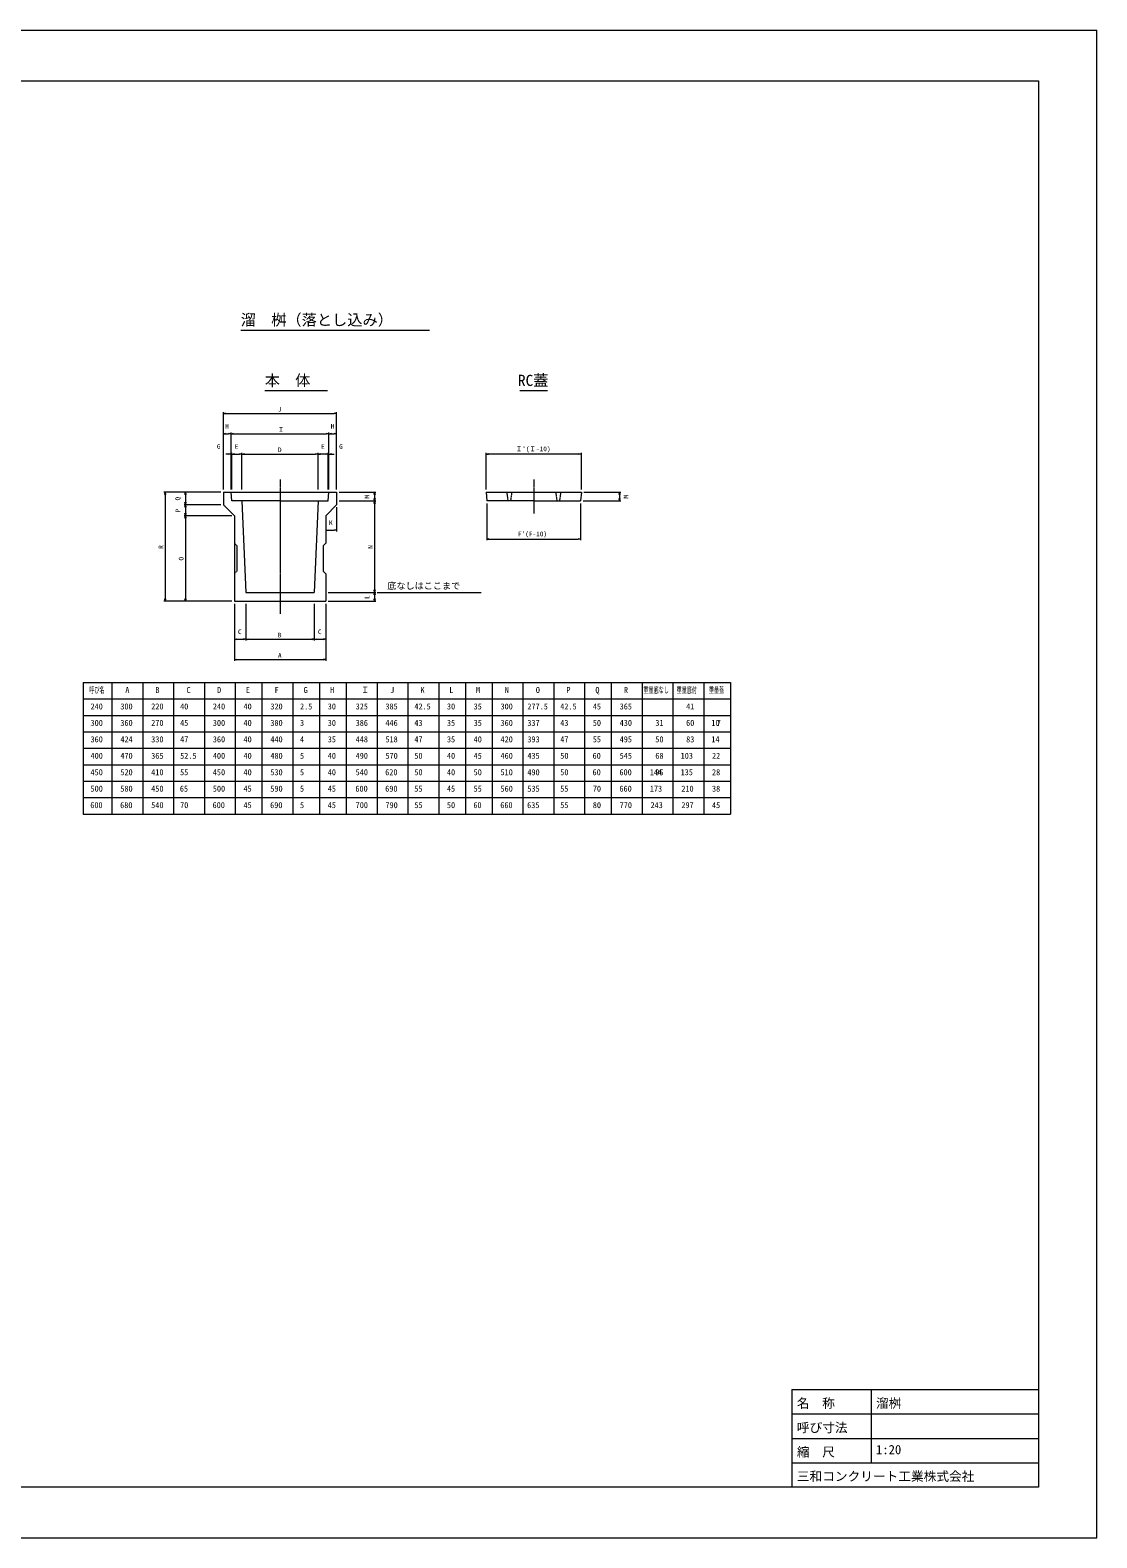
# Model space of a CAD drawing. Units: millimetres on the paper. Extents: x 0 to 841, y 0 to 594.
# Drawn here: x 420 to 841, y 0 to 594 of the extents above; entities that cross this region are included whole.
import ezdxf
from ezdxf.enums import TextEntityAlignment as Align

# ---------------------------------------------------------------- set-up
doc = ezdxf.new("R2010")
doc.units = ezdxf.units.MM
doc.linetypes.add('USER1', pattern=[1.125, 0.75, -0.125, 0.125, -0.125])
doc.linetypes.add('USER2', pattern=[0.375, 0.25, -0.125])
for name, color, linetype, lineweight in [('D-MTR-FRAM（材料表図枠）', 2, 'Continuous', 18), ('D-STR-DIM（寸法）', 7, 'Continuous', 18), ('D-STR-HTXT（旗揚げ）', 7, 'Continuous', 18), ('D-STR-STR1（構造物）', 7, 'Continuous', 18), ('D-STR-STRn（構造物）', 7, 'USER1', 18), ('D-STR（構造物外形線）', 1, 'Continuous', 18), ('D-TTL(外枠）', 2, 'Continuous', 18), ('DEFPOINTS_2', 8, 'Continuous', 18)]:
    doc.layers.add(name, color=color, linetype=linetype, lineweight=lineweight)
doc.layers.add('D-MTR-TXT(文字列）', color=7, linetype='Continuous')
doc.layers.add('D-TTL-TXT（文字）', color=7, linetype='Continuous')
doc.styles.add('ＭＳ ゴシック', font='')
doc.styles.get('ＭＳ ゴシック').set_extended_font_data('MS Gothic')

msp = doc.modelspace()

# ---------------------------------------------------------------- linework, layer by layer
at = {"layer": 'D-MTR-FRAM（材料表図枠）'}
for p, q in [((441.425, 337.002), (696.575, 337.002)), ((441.425, 337.002), (441.425, 285.162)), ((452.765, 337.002), (452.765, 285.162)), ((464.915, 337.002), (464.915, 285.162)), ((477.065, 337.002), (477.065, 285.162)), ((489.215, 337.002), (489.215, 285.162)), ((501.365, 337.002), (501.365, 285.162)), ((511.895, 337.002), (511.895, 285.162)), ((524.045, 337.002), (524.045, 285.162)), ((534.575, 337.002), (534.575, 285.162)), ((545.105, 337.002), (545.105, 285.162)), ((557.255, 337.002), (557.255, 285.162)), ((569.405, 337.002), (569.405, 285.162)), ((581.555, 337.002), (581.555, 285.162)), ((592.085, 337.002), (592.085, 285.162)), ((602.615, 337.002), (602.615, 285.162)), ((614.765, 337.002), (614.765, 285.162)), ((626.915, 337.002), (626.915, 285.162)), ((639.065, 337.002), (639.065, 285.162)), ((649.595, 337.002), (649.595, 285.162)), ((661.745, 337.002), (661.745, 285.162)), ((673.895, 337.002), (673.895, 285.162)), ((686.045, 337.002), (686.045, 285.162)), ((696.575, 337.002), (696.575, 285.162)), ((441.425, 330.522), (696.575, 330.522)), ((441.425, 330.522), (696.575, 330.522)), ((441.425, 324.042), (696.575, 324.042)), ((441.425, 317.562), (696.575, 317.562)), ((441.425, 311.082), (696.575, 311.082)), ((441.425, 304.602), (696.575, 304.602)), ((441.425, 298.122), (696.575, 298.122)), ((441.425, 291.642), (696.575, 291.642)), ((441.425, 285.162), (696.575, 285.162))]:
    msp.add_line(p, q, dxfattribs=at)
at = {"layer": 'D-STR-DIM（寸法）'}
for p, q in [((496.7, 413.002), (496.7, 443.502)), ((496.7, 443.002), (497.7, 443.169)), ((497.7, 442.836), (496.7, 443.002)), ((496.7, 443.002), (497.7, 443.002)), ((497.7, 443.002), (540.3, 443.002)), ((540.3, 443.169), (541.3, 443.002)), ((541.3, 443.002), (540.3, 442.836)), ((541.3, 443.002), (540.3, 443.002)), ((541.3, 413.002), (541.3, 443.502)), ((496.7, 413.002), (496.7, 435.502)), ((496.7, 435.002), (497.7, 435.169)), ((497.7, 434.836), (496.7, 435.002)), ((496.7, 435.002), (497.7, 435.002)), ((497.7, 435.002), (498.7, 435.002)), ((498.7, 435.169), (499.7, 435.002)), ((499.7, 435.002), (498.7, 434.836)), ((499.7, 435.002), (498.7, 435.002)), ((499.7, 413.002), (499.7, 435.502)), ((499.7, 413.002), (499.7, 435.502)), ((499.7, 435.002), (500.7, 435.169)), ((500.7, 434.836), (499.7, 435.002)), ((499.7, 435.002), (500.7, 435.002)), ((500.7, 435.002), (537.3, 435.002)), ((537.3, 435.169), (538.3, 435.002)), ((538.3, 435.002), (537.3, 434.836)), ((538.3, 435.002), (537.3, 435.002)), ((538.3, 413.002), (538.3, 435.502)), ((538.3, 413.002), (538.3, 435.502)), ((538.3, 435.002), (539.3, 435.169)), ((539.3, 434.836), (538.3, 435.002)), ((538.3, 435.002), (539.3, 435.002)), ((539.3, 435.002), (540.3, 435.002)), ((540.3, 435.169), (541.3, 435.002)), ((541.3, 435.002), (540.3, 434.836)), ((541.3, 435.002), (540.3, 435.002)), ((541.3, 413.002), (541.3, 435.502)), ((498.7, 427.002), (497.7, 427.002)), ((498.7, 427.169), (499.7, 427.002)), ((499.7, 427.002), (498.7, 426.836)), ((499.7, 427.002), (498.7, 427.002)), ((499.7, 413.002), (499.7, 427.502)), ((500, 413.002), (500, 427.502)), ((500, 413.002), (500, 427.502)), ((500, 427.002), (501, 427.169)), ((500, 427.002), (501, 427.169)), ((501, 426.836), (500, 427.002)), ((500, 427.002), (501, 427.002)), ((501, 426.836), (500, 427.002)), ((500, 427.002), (501, 427.002)), ((501, 427.002), (503, 427.002)), ((501, 427.002), (502, 427.002)), ((503, 427.169), (504, 427.002)), ((504, 427.002), (503, 426.836)), ((504, 427.002), (503, 427.002)), ((504, 413.002), (504, 427.502)), ((504, 413.002), (504, 427.502)), ((504, 427.002), (505, 427.169)), ((505, 426.836), (504, 427.002)), ((504, 427.002), (505, 427.002)), ((505, 427.002), (533, 427.002)), ((533, 427.169), (534, 427.002)), ((534, 427.002), (533, 426.836)), ((534, 427.002), (533, 427.002)), ((534, 413.002), (534, 427.502)), ((534, 413.002), (534, 427.502)), ((534, 427.002), (535, 427.169)), ((535, 426.836), (534, 427.002)), ((534, 427.002), (535, 427.002)), ((537, 427.002), (535, 427.002)), ((537, 427.002), (536, 427.002)), ((537, 427.169), (538, 427.002)), ((537, 427.169), (538, 427.002)), ((538, 427.002), (537, 426.836)), ((538, 427.002), (537, 427.002)), ((538, 427.002), (537, 426.836)), ((538, 427.002), (537, 427.002)), ((538, 413.002), (538, 427.502)), ((538, 413.002), (538, 427.502)), ((538.3, 413.002), (538.3, 427.502)), ((538.3, 427.002), (539.3, 427.169)), ((539.3, 426.836), (538.3, 427.002)), ((538.3, 427.002), (539.3, 427.002)), ((539.3, 427.002), (540.3, 427.002)), ((600.2, 413.002), (600.2, 427.502)), ((600.2, 427.002), (601.2, 427.169)), ((601.2, 426.836), (600.2, 427.002)), ((600.2, 427.002), (601.2, 427.002)), ((636.8, 427.002), (601.2, 427.002)), ((636.8, 427.169), (637.8, 427.002)), ((637.8, 427.002), (636.8, 426.836)), ((637.8, 427.002), (636.8, 427.002)), ((637.8, 413.002), (637.8, 427.502)), ((495.7, 412.002), (473.2, 412.002)), ((473.533, 411.002), (473.7, 412.002)), ((473.7, 412.002), (473.867, 411.002)), ((473.7, 412.002), (473.7, 411.002)), ((473.7, 411.002), (473.7, 370.002)), ((495.7, 412.002), (481.2, 412.002)), ((481.533, 411.002), (481.7, 412.002)), ((481.7, 412.002), (481.867, 411.002)), ((481.7, 412.002), (481.7, 411.002)), ((481.7, 411.002), (481.7, 408.002)), ((542.3, 412.002), (556.8, 412.002)), ((556.133, 411.002), (556.3, 412.002)), ((556.3, 412.002), (556.467, 411.002)), ((556.3, 412.002), (556.3, 411.002)), ((556.3, 411.002), (556.3, 409.502)), ((638.8, 412.002), (653.3, 412.002)), ((652.633, 411.002), (652.8, 412.002)), ((652.8, 412.002), (652.967, 411.002)), ((652.8, 412.002), (652.8, 411.002)), ((652.8, 411.002), (652.8, 409.502)), ((495.7, 407.002), (481.2, 407.002)), ((495.7, 407.002), (481.2, 407.002)), ((481.7, 407.002), (481.533, 408.002)), ((481.533, 406.002), (481.7, 407.002)), ((481.867, 408.002), (481.7, 407.002)), ((481.7, 407.002), (481.7, 408.002)), ((481.7, 407.002), (481.867, 406.002)), ((481.7, 407.002), (481.7, 406.002)), ((481.7, 406.002), (481.7, 403.702)), ((541.3, 406.002), (541.3, 396.502)), ((542.3, 408.502), (556.8, 408.502)), ((542.3, 408.502), (556.8, 408.502)), ((556.3, 408.502), (556.133, 409.502)), ((556.133, 407.502), (556.3, 408.502)), ((556.467, 409.502), (556.3, 408.502)), ((556.3, 408.502), (556.3, 409.502)), ((556.3, 408.502), (556.467, 407.502)), ((556.3, 408.502), (556.3, 407.502)), ((556.3, 407.502), (556.3, 373.502)), ((600.5, 407.502), (600.5, 393.002)), ((637.5, 407.502), (637.5, 393.002)), ((638.5, 408.502), (653.3, 408.502)), ((652.8, 408.502), (652.633, 409.502)), ((652.967, 409.502), (652.8, 408.502)), ((652.8, 408.502), (652.8, 409.502)), ((500, 402.702), (481.2, 402.702)), ((500, 402.702), (481.2, 402.702)), ((481.7, 402.702), (481.533, 403.702)), ((481.533, 401.702), (481.7, 402.702)), ((481.867, 403.702), (481.7, 402.702)), ((481.7, 402.702), (481.7, 403.702)), ((481.7, 402.702), (481.867, 401.702)), ((481.7, 402.702), (481.7, 401.702)), ((481.7, 401.702), (481.7, 370.002)), ((537, 401.702), (537, 396.502)), ((537, 397.002), (538, 397.169)), ((538, 396.836), (537, 397.002)), ((537, 397.002), (538, 397.002)), ((538, 397.002), (540.3, 397.002)), ((540.3, 397.169), (541.3, 397.002)), ((541.3, 397.002), (540.3, 396.836)), ((541.3, 397.002), (540.3, 397.002)), ((600.5, 393.502), (601.5, 393.669)), ((601.5, 393.336), (600.5, 393.502)), ((600.5, 393.502), (601.5, 393.502)), ((601.5, 393.502), (636.5, 393.502)), ((636.5, 393.669), (637.5, 393.502)), ((637.5, 393.502), (636.5, 393.336)), ((637.5, 393.502), (636.5, 393.502)), ((500, 369.002), (473.2, 369.002)), ((473.7, 369.002), (473.533, 370.002)), ((473.867, 370.002), (473.7, 369.002)), ((473.7, 369.002), (473.7, 370.002)), ((500, 369.002), (481.2, 369.002)), ((481.7, 369.002), (481.533, 370.002)), ((481.867, 370.002), (481.7, 369.002)), ((481.7, 369.002), (481.7, 370.002)), ((538, 372.502), (556.8, 372.502)), ((538, 372.502), (556.8, 372.502)), ((538, 369.002), (556.8, 369.002)), ((556.3, 372.502), (556.133, 373.502)), ((556.133, 371.502), (556.3, 372.502)), ((556.3, 369.002), (556.133, 370.002)), ((556.467, 373.502), (556.3, 372.502)), ((556.3, 372.502), (556.3, 373.502)), ((556.3, 372.502), (556.467, 371.502)), ((556.3, 372.502), (556.3, 371.502)), ((556.3, 371.502), (556.3, 370.002)), ((556.467, 370.002), (556.3, 369.002)), ((556.3, 369.002), (556.3, 370.002)), ((501, 368.002), (501, 345.502)), ((501, 368.002), (501, 353.502)), ((505.5, 368.002), (505.5, 353.502)), ((505.5, 368.002), (505.5, 353.502)), ((532.5, 368.002), (532.5, 353.502)), ((532.5, 368.002), (532.5, 353.502)), ((537, 368.002), (537, 345.502)), ((537, 368.002), (537, 353.502)), ((501, 354.002), (502, 354.169)), ((502, 353.836), (501, 354.002)), ((501, 354.002), (502, 354.002)), ((502, 354.002), (504.5, 354.002)), ((504.5, 354.169), (505.5, 354.002)), ((505.5, 354.002), (504.5, 353.836)), ((505.5, 354.002), (504.5, 354.002)), ((505.5, 354.002), (506.5, 354.169)), ((506.5, 353.836), (505.5, 354.002)), ((505.5, 354.002), (506.5, 354.002)), ((506.5, 354.002), (531.5, 354.002)), ((531.5, 354.169), (532.5, 354.002)), ((532.5, 354.002), (531.5, 353.836)), ((532.5, 354.002), (531.5, 354.002)), ((532.5, 354.002), (533.5, 354.169)), ((533.5, 353.836), (532.5, 354.002)), ((532.5, 354.002), (533.5, 354.002)), ((533.5, 354.002), (536, 354.002)), ((536, 354.169), (537, 354.002)), ((537, 354.002), (536, 353.836)), ((537, 354.002), (536, 354.002)), ((501, 346.002), (502, 346.169)), ((502, 345.836), (501, 346.002)), ((501, 346.002), (502, 346.002)), ((502, 346.002), (536, 346.002)), ((536, 346.169), (537, 346.002)), ((537, 346.002), (536, 345.836)), ((537, 346.002), (536, 346.002))]:
    msp.add_line(p, q, dxfattribs=at)
at = {"layer": 'D-STR-HTXT（旗揚げ）'}
msp.add_line((557.3, 372.502), (598.294, 372.502), dxfattribs=at)
at = {"layer": 'D-STR-STR1（構造物）', "linetype": 'USER2'}
for p, q in [((608.35, 412.002), (608.85, 408.502)), ((610.35, 412.002), (609.85, 408.502)), ((627.65, 412.002), (628.15, 408.502)), ((629.65, 412.002), (629.15, 408.502)), ((501, 391.852), (502, 390.852)), ((502, 390.852), (502, 380.852)), ((502, 380.852), (501, 379.852))]:
    msp.add_line(p, q, dxfattribs=at)
at = {"layer": 'D-STR-STRn（構造物）'}
for p, q in [((519, 417.002), (519, 364.002)), ((619, 417.002), (619, 403.502))]:
    msp.add_line(p, q, dxfattribs=at)
at = {"layer": 'D-STR（構造物外形線）'}
for p, q in [((496.7, 412.002), (541.3, 412.002)), ((496.7, 412.002), (496.7, 407.002)), ((500, 408.502), (499.7, 412.002)), ((538, 408.502), (538.3, 412.002)), ((541.3, 412.002), (541.3, 407.002)), ((600.2, 412.002), (637.8, 412.002)), ((600.2, 412.002), (600.5, 408.502)), ((637.8, 412.002), (637.5, 408.502)), ((496.7, 407.002), (501, 402.702)), ((519, 408.502), (500, 408.502)), ((504, 408.502), (505.5, 372.502)), ((519, 408.502), (538, 408.502)), ((534, 408.502), (532.5, 372.502)), ((541.3, 407.002), (537, 402.702)), ((619, 408.502), (600.5, 408.502)), ((619, 408.502), (637.5, 408.502)), ((501, 402.702), (501, 369.002)), ((537, 402.702), (537, 391.852)), ((537, 391.852), (536, 390.852)), ((536, 390.852), (536, 380.852)), ((536, 380.852), (537, 379.852)), ((537, 379.852), (537, 369.002)), ((501, 369.002), (537, 369.002)), ((505.5, 372.502), (519, 372.502)), ((519, 372.502), (532.5, 372.502))]:
    msp.add_line(p, q, dxfattribs=at)
at = {"layer": 'D-TTL(外枠）'}
for p, q in [((23, 574), (818, 574)), ((818, 574), (818, 20)), ((503.517, 475.844), (577.908, 475.844)), ((513, 452.002), (537.784, 452.002)), ((613.5, 452.002), (624.5, 452.002)), ((720.8, 58.4), (818, 58.4)), ((720.8, 58.4), (720.8, 20)), ((752, 58.4), (752, 29.6)), ((720.8, 48.8), (818, 48.8)), ((720.8, 39.2), (818, 39.2)), ((720.8, 29.6), (818, 29.6)), ((818, 20), (23, 20))]:
    msp.add_line(p, q, dxfattribs=at)
at = {"layer": 'DEFPOINTS_2'}
for p, q in [((0, 594), (841, 594)), ((841, 0), (841, 594)), ((0, 0), (841, 0))]:
    msp.add_line(p, q, dxfattribs=at)

# ---------------------------------------------------------------- texts
at = {"layer": 'D-MTR-TXT(文字列）', "style": 'ＭＳ ゴシック', "width": 0.6}
for s, p in [('呼び名', (443.855, 332.142)), ('重量底なし', (662.27, 332.142)), ('重量底付', (675.37, 332.142)), ('重量蓋', (688.06, 332.142))]:
    msp.add_text(s, height=2.375, dxfattribs=at).set_placement(p, align=Align.BOTTOM_LEFT)
at = {"layer": 'D-MTR-TXT(文字列）', "style": 'ＭＳ ゴシック'}
for s, p in [('A', (458.018, 332.142)), ('B', (469.891, 332.142)), ('C', (482.133, 332.142)), ('D', (494.191, 332.142)), ('E', (505.531, 332.142)), ('F', (516.871, 332.142)), ('G', (528.303, 332.142)), ('H', (538.741, 332.142)), ('Ｉ', (550.856, 332.142)), ('J', (562.416, 332.142)), ('K', (574.381, 332.142)), ('L', (585.721, 332.142)), ('M', (596.251, 332.142)), ('N', (607.591, 332.142)), ('O', (619.833, 332.142)), ('P', (631.891, 332.142)), ('Q', (643.323, 332.142)), ('R', (654.571, 332.142)), ('240', (444.306, 325.662)), ('300', (456.072, 325.662)), ('220', (468.222, 325.662)), ('40', (479.622, 325.662)), ('240', (492.522, 325.662)), ('40', (504.611, 325.662)), ('320', (515.202, 325.662)), ('2.5', (526.886, 325.662)), ('30', (537.821, 325.662)), ('325', (548.817, 325.662)), ('385', (560.562, 325.662)), ('42.5', (571.962, 325.662)), ('30', (584.801, 325.662)), ('35', (595.331, 325.662)), ('300', (605.922, 325.662)), ('277.5', (616.512, 325.662)), ('42.5', (629.472, 325.662)), ('45', (642.311, 325.662)), ('365', (652.902, 325.662)), (' 41', (677.479, 325.662)), ('300', (444.306, 319.182)), ('360', (456.072, 319.182)), ('270', (468.222, 319.182)), ('45', (479.622, 319.182)), ('300', (492.522, 319.182)), ('40', (504.611, 319.182)), ('380', (515.202, 319.182)), ('3', (526.886, 319.182)), ('30', (537.821, 319.182)), ('386', (548.817, 319.182)), ('446', (560.562, 319.182)), ('43', (571.962, 319.182)), ('35', (584.801, 319.182)), ('35', (595.331, 319.182)), ('360', (605.922, 319.182)), ('337', (616.512, 319.182)), ('43', (629.472, 319.182)), ('50', (642.311, 319.182)), ('430', (652.902, 319.182)), (' 31', (665.329, 319.182)), (' 60', (677.479, 319.182)), ('10', (689.013, 319.182)), (' 7', (689.568, 319.182)), ('360', (444.306, 312.702)), ('424', (456.072, 312.702)), ('330', (468.222, 312.702)), ('47', (479.622, 312.702)), ('360', (492.522, 312.702)), ('40', (504.611, 312.702)), ('440', (515.202, 312.702)), ('4', (526.886, 312.702)), ('35', (537.821, 312.702)), ('448', (548.817, 312.702)), ('518', (560.562, 312.702)), ('47', (571.962, 312.702)), ('35', (584.801, 312.702)), ('40', (595.331, 312.702)), ('420', (605.922, 312.702)), ('393', (616.512, 312.702)), ('47', (629.472, 312.702)), ('55', (642.311, 312.702)), ('495', (652.902, 312.702)), (' 50', (665.329, 312.702)), (' 83', (677.479, 312.702)), ('14', (689.013, 312.702)), ('400', (444.306, 306.222)), ('470', (456.072, 306.222)), ('365', (468.222, 306.222)), ('52.5', (479.622, 306.222)), ('400', (492.522, 306.222)), ('40', (504.611, 306.222)), ('480', (515.202, 306.222)), ('5', (526.886, 306.222)), ('40', (537.821, 306.222)), ('490', (548.817, 306.222)), ('570', (560.562, 306.222)), ('50', (571.962, 306.222)), ('40', (584.801, 306.222)), ('45', (595.331, 306.222)), ('460', (605.922, 306.222)), ('435', (616.512, 306.222)), ('50', (629.472, 306.222)), ('60', (642.218, 306.222)), ('545', (652.902, 306.222)), (' 68', (665.329, 306.222)), ('103', (676.924, 306.222)), ('22', (689.291, 306.222)), ('450', (444.306, 299.742)), ('520', (456.072, 299.742)), ('410', (468.222, 299.742)), ('55', (479.622, 299.742)), ('450', (492.522, 299.742)), ('40', (504.611, 299.742)), ('530', (515.202, 299.742)), ('5', (526.886, 299.742)), ('40', (537.821, 299.742)), ('540', (548.817, 299.742)), ('620', (560.469, 299.742)), ('50', (571.962, 299.742)), ('40', (584.801, 299.742)), ('50', (595.331, 299.742)), ('510', (605.922, 299.742)), ('490', (616.512, 299.742)), ('50', (629.472, 299.742)), ('60', (642.218, 299.742)), ('600', (652.809, 299.742)), ('144', (664.774, 299.742)), (' 96', (665.329, 299.742)), ('135', (676.924, 299.742)), ('28', (689.291, 299.742)), ('500', (444.306, 293.262)), ('580', (456.072, 293.262)), ('450', (468.222, 293.262)), ('65', (479.53, 293.262)), ('500', (492.522, 293.262)), ('45', (504.611, 293.262)), ('590', (515.202, 293.262)), ('5', (526.886, 293.262)), ('45', (537.821, 293.262)), ('600', (548.724, 293.262)), ('690', (560.469, 293.262)), ('55', (571.962, 293.262)), ('45', (584.801, 293.262)), ('55', (595.331, 293.262)), ('560', (605.922, 293.262)), ('535', (616.512, 293.262)), ('55', (629.472, 293.262)), ('70', (642.311, 293.262)), ('660', (652.809, 293.262)), ('173', (664.774, 293.262)), ('210', (677.202, 293.262)), ('38', (689.291, 293.262)), ('600', (444.214, 286.782)), ('680', (455.979, 286.782)), ('540', (468.222, 286.782)), ('70', (479.622, 286.782)), ('600', (492.429, 286.782)), ('45', (504.611, 286.782)), ('690', (515.109, 286.782)), ('5', (526.886, 286.782)), ('45', (537.821, 286.782)), ('700', (548.817, 286.782)), ('790', (560.562, 286.782)), ('55', (571.962, 286.782)), ('50', (584.801, 286.782)), ('60', (595.238, 286.782)), ('660', (605.829, 286.782)), ('635', (616.42, 286.782)), ('55', (629.472, 286.782)), ('80', (642.311, 286.782)), ('770', (652.902, 286.782)), ('243', (665.052, 286.782)), ('297', (677.202, 286.782)), ('45', (689.291, 286.782))]:
    msp.add_text(s, height=2.375, dxfattribs=at).set_placement(p, align=Align.BOTTOM_LEFT)
at = {"layer": 'D-STR-DIM（寸法）', "style": 'ＭＳ ゴシック'}
for s, p in [('J', (518.194, 443.202)), ('H', (497.394, 436.502)), ('Ｉ', (518.131, 435.202)), ('H', (538.994, 436.502)), ('G', (494.104, 428.502)), ('E', (501.162, 428.502)), ('D', (518.175, 427.202)), ('E', (535.162, 428.502)), ('G', (542.31, 428.502)), ("Ｉ'(Ｉ-10)", (611.912, 427.558)), ('K', (538.293, 398.502)), ("F'(F-10)", (612.801, 394.058)), ('C', (502.425, 355.502)), ('B', (518.169, 354.202)), ('C', (533.925, 355.502)), ('A', (518.188, 346.202))]:
    msp.add_text(s, height=1.833, dxfattribs=at).set_placement(p, align=Align.BOTTOM_LEFT)
for s, p in [('Q', (480.143, 408.696)), ('M', (554.8, 409.44)), ('M', (656.8, 409.44)), ('P', (480.2, 404.008)), ('R', (473.5, 389.658)), ('O', (481.5, 385.046)), ('N', (556.1, 389.703)), ('L', (554.8, 369.927))]:
    msp.add_text(s, height=1.833, rotation=90, dxfattribs=at).set_placement(p, align=Align.BOTTOM_LEFT)
at = {"layer": 'D-TTL-TXT（文字）', "style": 'ＭＳ ゴシック'}
for s, height, p in [('溜\u3000桝（落とし込み）', 4.399, (503.517, 476.344)), ('本  体', 4.399, (513, 452.502)), ('RC蓋', 4.399, (612.814, 452.502)), ('底なしはここまで', 2.566, (561.3, 373.002)), ('名\u3000称', 3.666, (722.731, 50.114)), ('溜桝', 3.666, (753.931, 50.114)), ('呼び寸法', 3.666, (722.731, 40.514)), ('縮\u3000尺', 3.666, (722.731, 30.914)), ('1:20', 3.666, (753.931, 31.827)), ('三和コンクリート工業株式会社', 3.666, (722.731, 21.314))]:
    msp.add_text(s, height=height, dxfattribs=at).set_placement(p, align=Align.BOTTOM_LEFT)

doc.saveas('drawing.dxf')
